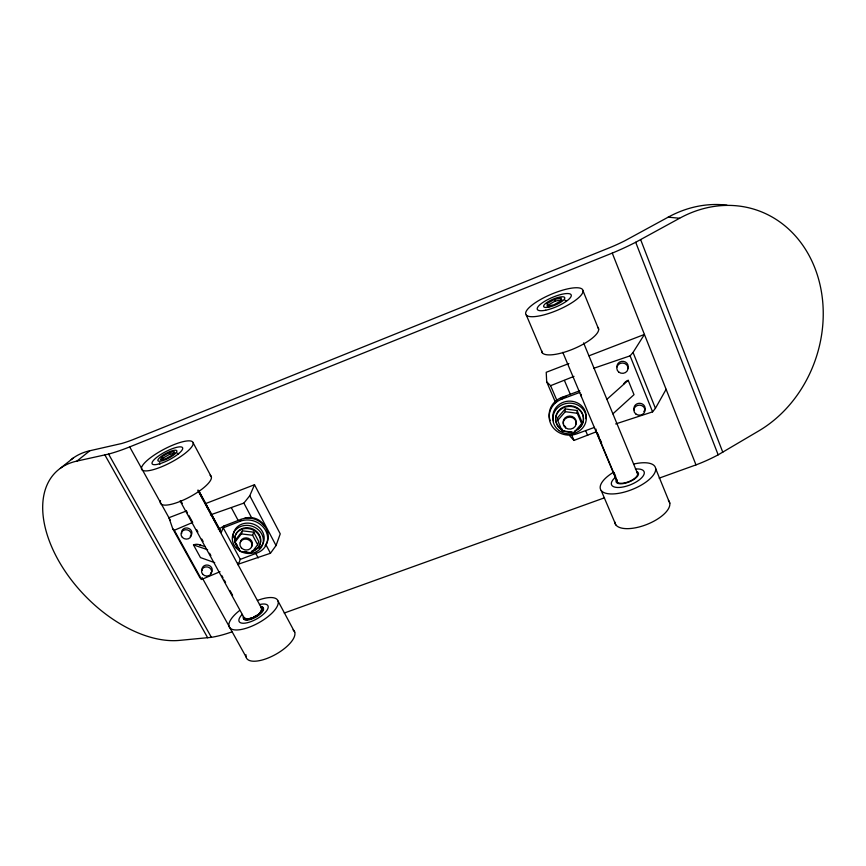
<?xml version="1.0" encoding="UTF-8"?>
<svg xmlns="http://www.w3.org/2000/svg" width="866" height="866" viewBox="0 0 866 866"><rect width="100%" height="100%" fill="white"/><g stroke="black" fill="none" stroke-linecap="round" stroke-linejoin="round"><path stroke-width="1.3" d="M198.531 490.73L221.187 532.59L219.661 530.966M637.127 472.728A11.074 4.46 -21.9 0 1 629.171 481.507A11.074 4.46 -21.9 0 1 616.852 481.106L617.079 479.807M547.323 303.425L547.096 306.099L554.002 304.778L561.125 300.74L561.265 298.088L554.381 299.441L547.323 303.425L548.037 305.124L555.084 301.13L561.98 299.788M260.753 606.893C265.364 612.901 248.596 622.394 243.931 617.415L180.085 500.916M257.667 544.736L258.772 541.629L253.76 532.189L242.502 530.836L236.321 538.912L235.119 542.008L240.185 551.425L251.432 552.789L257.667 544.736L252.634 535.275L253.76 532.189M251.432 552.789L252.19 550.7M238.843 563.993L270.452 553.255L276.038 545.558L280.248 533.867L254.507 484.733L205.426 503.655M221.187 532.59L223.233 527.827L240.185 521.256A19.149 16.919 18.2 0 1 265.646 530.577A19.149 16.919 18.2 0 1 257.126 552.973L240.283 559.393L238.215 564.946A10.511 3.594 -28.7 0 0 237.869 563.03M235.119 542.008L241.322 533.9L242.502 530.836M240.185 521.256L240.921 519.384A19.095 16.876 18.3 0 1 263.556 524.828A19.095 16.876 18.3 0 1 265.115 545.71M240.921 519.384L224.023 525.933L223.233 527.827L240.283 559.393M210.438 514.891L243.876 503.103L249.776 495.731L254.507 484.733M161.79 460.247L162.927 458.179L169.866 454.152L175.149 453.199M162.094 456.663L160.394 459.759L165.687 458.807L172.68 454.747L174.326 451.673L169.032 452.637L162.094 456.663L162.927 458.179M615.672 423.929L652.585 411.87L655.421 408.308L666.116 389.321M593.935 368.223L630.091 355.85L633.046 352.44L644.423 334.449L589.032 355.796M565.162 408.936L557.628 417.715L557.672 420.497L562.11 430.824L574.071 432.415L581.671 423.669L581.508 420.865L577.135 410.516L565.162 408.936L565.238 411.686L557.672 420.497M260.32 612.262L262.171 609.328L261.564 607.369M612.89 413.829L634.009 394.68L628.196 380.336A8.379 7.642 1.1 0 0 623.509 384.309M606.893 399.334L628.196 380.336M253.933 616.863L256.466 615.39M249.56 619.32L256.693 616.235L261.922 611.418M232.12 631.79A68.966 25.125 -28.9 0 1 211.391 637.333L179.359 640.407A108.813 65.112 46.1 0 1 58.942 561.309A108.813 65.112 46.1 0 1 76.922 461.08L89.858 450.742L121.63 443.511A52.166 11.929 -27.5 0 0 133.342 439.495L610.054 247.535A57.037 13.964 -22.7 0 0 624.657 240.878L668.195 217.16A119.952 102.394 -71.6 0 1 726.975 205.177M60.371 468.257L73.318 457.984M218.286 529.386L224.023 525.933M659.145 478.151L695.993 464.89A75.093 29.173 -20.8 0 0 718.163 454.834L759.038 430.748A121.76 103.541 -71.4 0 0 815.48 269.586A121.76 103.541 -71.4 0 0 679.615 218.254L668.195 217.16M76.922 461.08L108.575 454.076A72.625 16.606 -27.5 0 0 129.694 446.899L612.262 253.099A79.401 19.453 -22.7 0 0 635.698 242.264L679.615 218.254M568.886 363.558L546.23 372.293L546.684 381.798L550.603 385.684L573.985 376.374M186.547 510.929L168.924 517.716L172.756 528.758L174.293 530.273L192.36 522.577M569.882 436.02L573.985 440.426L596.144 431.853M172.756 528.758L199.927 577.763L201.561 579.462L220.04 571.712M550.137 420.605A20.286 18.684 -3.2 0 1 561.991 397.375L579.744 390.761M594.52 427.382L576.832 433.823A20.34 18.727 -3.2 0 1 550.56 423.387A20.34 18.727 -3.2 0 1 562.034 399.042L579.917 392.385M284.232 613.041L604.49 497.809M249.181 618.627L251.497 617.913M262.246 608.084L261.131 607.586M241.322 533.9L252.634 535.275M565.238 411.686L577.276 413.277L581.671 423.669M199.364 544.725L205.285 546.717M214.725 562.662L200.468 557.585L193.486 544.909L207.645 549.737M247.622 619.688L245.933 619.645L243.931 617.415M262.55 610.021L197.74 490.167M104.905 454.986L207.699 637.82M108.575 454.076L211.391 637.333M129.694 446.899L170.223 520.055M202.114 577.622L246.041 656.883M174.293 530.273L201.561 579.462M181.016 501.133L182.315 503.503M186.212 510.615L187.511 512.986M188.81 515.357L192.707 522.469M196.604 529.581L197.903 531.951M201.8 539.063L203.099 541.434M209.572 553.255L210.86 555.615M221.739 575.468L223.017 577.795M224.294 580.123L225.571 582.45M230.031 590.601L232.586 595.256M169.032 452.637L169.866 454.152M256.314 615.531L256.693 616.235M198.563 490.264L221.198 532.092M199.678 493.068L203.542 500.202M204.831 502.572L220.267 531.107M231.482 507.941L238.172 520.466M255.806 553.45L258.187 557.92M278.094 601.145L294.721 632.212M193.183 442.916A28.979 7.415 -27.8 0 1 155.707 468.939A28.979 7.415 -27.8 0 1 153.185 455.776A28.979 7.415 -27.8 0 1 193.183 442.916L211.401 476.95M243.876 503.103L251.746 517.965M265.7 544.292L270.452 553.255M249.776 495.731L276.038 545.558M550.603 385.684L557.098 400.893M571.376 434.31L573.985 440.426M546.684 381.798L555.647 402.744M601.221 490.567L615.823 524.872M526.355 315.181L542.452 353.014M564.448 380.488L570.413 394.582M585.611 430.543L587.678 435.457M597.475 433.087L599.023 436.778M600.051 439.235L601.599 442.927M613.983 472.425L615.531 476.116M616.884 480.478L596.219 431.268L596.003 429.092M562.792 352.343L616.852 481.106M554.381 299.441L555.084 301.13M583.597 342.914L637.647 473.778M655.649 468.571L669.797 503.287M583.078 290.987A31.024 8.552 -23.1 0 1 540.103 315.787A31.024 8.552 -23.1 0 1 539.875 299.885A31.024 8.552 -23.1 0 1 583.078 290.987L598.677 329.296M630.091 355.85L652.585 411.87M633.046 352.44L655.421 408.308M612.262 253.099L695.993 464.89M640.656 239.655L722.796 452.247M635.698 242.264L718.163 454.834M581.248 394.29L581.389 396.639M577.135 410.516L577.276 413.277M561.991 397.375L562.034 399.042M562.066 428.941L562.11 430.824M71.218 459.597A107.665 65.286 46.1 0 1 89.858 450.742M202.124 570.369A5.109 4.579 10.7 0 1 205.253 565.292A5.109 4.579 10.7 0 1 211.466 567.403A5.109 4.579 10.7 0 1 210.492 573.205M261.64 607.077A11.226 4.222 -29 0 1 255.86 617.112A11.226 4.222 -29 0 1 243.66 617.296M181.708 533.478A5.174 4.666 13.2 0 1 184.772 528.249A5.174 4.666 13.2 0 1 191.094 530.338A5.174 4.666 13.2 0 1 190.217 536.281M193.486 544.909A7.718 6.928 12 0 1 201.172 545.58M233.311 537.764A15.664 13.845 18.2 0 1 254.225 524.428A15.664 13.845 18.2 0 1 258.945 548.308M243.92 518.561A15.534 13.748 18.3 0 1 264.595 526.182M235.151 540.99A13.098 11.561 18.2 0 1 243.768 528.076A13.098 11.561 18.2 0 1 259.594 535.318A13.098 11.561 18.2 0 1 254.593 549.878M237.457 545.753A13.098 11.561 18.2 0 1 236.266 543.935M159.874 464.079A10.684 2.76 -27.8 0 1 159.755 462.531M177.108 453.221A10.684 2.76 -27.8 0 1 178.558 454.044M239.514 548.871A13.12 11.572 18.2 0 1 239.222 530.696A13.12 11.572 18.2 0 1 258.988 535.459A13.12 11.572 18.2 0 1 251.237 551.696M246.778 551.848A13.12 11.572 18.2 0 1 244.548 551.404M261.261 606.384A11.226 4.222 -29 0 1 255.481 616.408A11.226 4.222 -29 0 1 243.281 616.592M240.315 542.636A6.149 5.423 18.2 0 1 248.315 538.295A6.149 5.423 18.2 0 1 251.465 546.727M259.486 604.587A16.432 6.181 -29 0 1 266.36 611.136A16.432 6.181 -29 0 1 245.262 623.119A16.432 6.181 -29 0 1 242.242 614.373M257.397 600.484A27.68 10.414 -29 0 1 276.102 608.246A27.68 10.414 -29 0 1 237.847 629.928A27.68 10.414 -29 0 1 239.287 610.757M293.065 629.885A27.42 10.966 -29.3 0 1 274.295 655.14A27.42 10.966 -29.3 0 1 246.009 654.761M210.07 475.272A28.697 8.086 -28.1 0 1 188.258 497.712A28.697 8.086 -28.1 0 1 160.513 500.7M634.345 410.073A5.553 5.034 1.2 0 1 636.727 403.978A5.553 5.034 1.2 0 1 643.774 405.082A5.553 5.034 1.2 0 1 643.828 411.545M635.428 469.058A17.537 7.069 -21.9 0 1 641.684 477.751A17.537 7.069 -21.9 0 1 617.664 487.482A17.537 7.069 -21.9 0 1 615.823 476.993M617.003 366.903A5.607 5.164 1.1 0 1 623.563 361.382A5.607 5.164 1.1 0 1 627.677 368.656M563.593 424.318A6.538 6.008 -3 0 1 569.806 416.059A6.538 6.008 -3 0 1 575.652 424.448M565.595 426.797A6.538 6.008 -3 0 1 564.415 425.682M562.911 430.554A13.943 12.828 -3.1 0 1 559.23 410.733A13.943 12.828 -3.1 0 1 581.054 411.859A13.943 12.828 -3.1 0 1 574.623 431.149M571.095 431.972A13.943 12.828 -3.1 0 1 563.993 431.03M636.759 471.602A11.983 4.828 -21.9 0 1 629.127 481.929A11.983 4.828 -21.9 0 1 616.3 479.883M553.536 420.952A16.649 15.328 -3.2 0 1 568.377 401.164A16.649 15.328 -3.2 0 1 585.925 418.689M583.067 421.504A13.921 12.806 -3.1 0 1 577.763 428.822M559.966 427.912A13.921 12.806 -3.1 0 1 556.611 423.344M556.221 422.305A13.921 12.806 -3.1 0 1 568.626 405.764A13.921 12.806 -3.1 0 1 583.305 420.411M633.88 464.014A29.531 11.918 -21.9 0 1 652.52 476.181A29.531 11.918 -21.9 0 1 609.004 493.826A29.531 11.918 -21.9 0 1 613.312 472.36M668.39 500.321A29.249 12.525 -21.6 0 1 647.118 524.352A29.249 12.525 -21.6 0 1 614.698 521.808M564.881 300.242A11.442 3.183 -23.1 0 1 565.909 300.686M597.583 327.11A30.7 9.309 -22.9 0 1 573.768 348.781A30.7 9.309 -22.9 0 1 541.661 350.708M560.367 398.62A16.497 15.209 -3.3 0 1 563.257 397.223M564.275 396.877A16.497 15.209 -3.3 0 1 566.386 396.379M182.38 537.418A5.196 4.676 13.2 0 0 191.126 536.043A5.196 4.676 13.2 0 0 185.086 529.775A5.196 4.676 13.2 0 0 182.38 537.418M241.398 547.864A6.159 5.434 18.2 0 0 251.735 546.673A6.159 5.434 18.2 0 0 244.742 539.074A6.159 5.434 18.2 0 0 241.398 547.864M236.158 547.918A15.718 13.878 18.2 0 0 262.571 544.909A15.718 13.878 18.2 0 0 244.786 525.467A15.718 13.878 18.2 0 0 236.158 547.918M202.806 574.364A5.131 4.59 10.7 0 0 211.477 573.108A5.131 4.59 10.7 0 0 205.632 566.916A5.131 4.59 10.7 0 0 202.806 574.364M162.905 460.604A10.695 2.739 -27.8 0 0 176.913 451.002A10.695 2.739 -27.8 0 0 162.299 455.592A10.695 2.739 -27.8 0 0 162.905 460.604M160.34 463.559A17.201 4.406 -27.8 0 0 182.704 448.112A17.201 4.406 -27.8 0 0 159.052 455.635A17.201 4.406 -27.8 0 0 160.34 463.559M618.811 372.131A5.629 5.174 1.2 0 0 627.969 369.1A5.629 5.174 1.2 0 0 620.511 363.309A5.629 5.174 1.2 0 0 618.811 372.131M635.882 414.024A5.575 5.044 1.3 0 0 644.932 411.014A5.575 5.044 1.3 0 0 637.495 405.418A5.575 5.044 1.3 0 0 635.882 414.024M559.068 430.564A16.703 15.371 -3.1 0 0 586.065 420.779A16.703 15.371 -3.1 0 0 563.56 404.216A16.703 15.371 -3.1 0 0 559.068 430.564M565.606 427.847A6.549 6.019 -2.9 0 0 576.182 423.994A6.549 6.019 -2.9 0 0 567.338 417.531A6.549 6.019 -2.9 0 0 565.606 427.847M548.773 307.149A11.453 3.15 -23.1 0 0 564.816 298.034A11.453 3.15 -23.1 0 0 549.055 301.141A11.453 3.15 -23.1 0 0 548.773 307.149M545.667 310.212A18.413 5.077 -23.1 0 0 571.3 295.512A18.413 5.077 -23.1 0 0 545.775 300.675A18.413 5.077 -23.1 0 0 545.667 310.212"/></g></svg>
